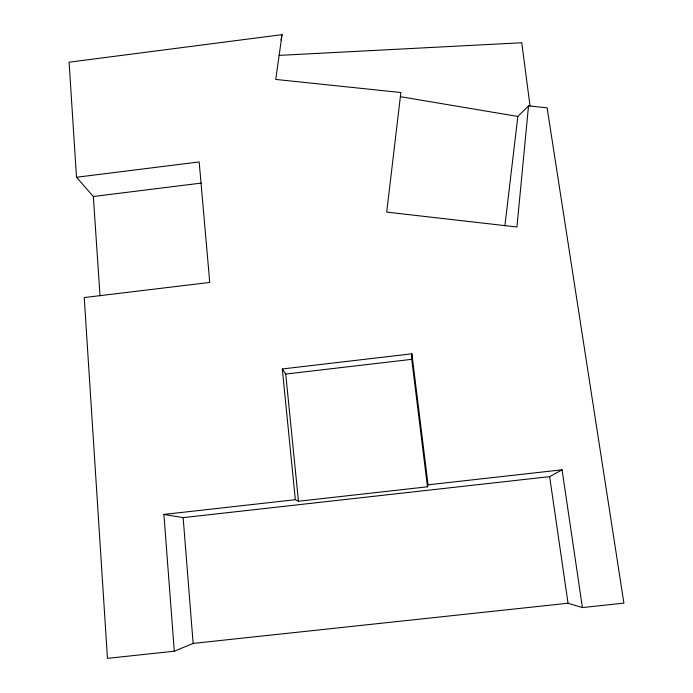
<?xml version="1.0" encoding="UTF-8"?>
<svg xmlns="http://www.w3.org/2000/svg" width="693" height="693" viewBox="0 0 693 693"><rect width="100%" height="100%" fill="white"/><g stroke="black" fill="none" stroke-linecap="round" stroke-linejoin="round"><path stroke-width="1.04" d="M427.46 486.798L411.746 359.338L411.876 353.811L282.32 368.962L295.331 499.696L298.458 501.247L427.46 486.798L428.049 484.823L411.876 353.811M76.499 177.261L199.177 161.928L209.745 282.441L84.234 297.557L107.458 658.35L174.298 651.203L193.13 643.416L568.035 603.239L582.415 607.562L623.908 603.127L547.115 107.831L528.516 105.882L516.943 226.992L386.711 212.11L400.866 92.524L275.753 79.426L282.051 34.65L69.092 62.188L76.499 177.261L93.338 196.5L100.026 295.833M504.876 225.883L517.836 116.45L528.516 105.882M281.011 40.003L281.531 37.335M281.791 36.001L282.051 34.65M174.298 651.203L163.903 514.423L183.151 517.628L549.636 476.637L562.066 469.811L582.415 607.562M93.338 196.5L201.265 183.099M282.32 368.962L285.733 374.047L411.746 359.338M163.903 514.423L295.331 499.696M428.049 484.823L562.066 469.811M279.054 55.388L521.768 42.749L530.041 106.046M400.693 96.734L517.836 116.45M549.636 476.637L568.035 603.239M285.733 374.047L298.458 501.247M183.151 517.628L193.13 643.416"/></g></svg>
